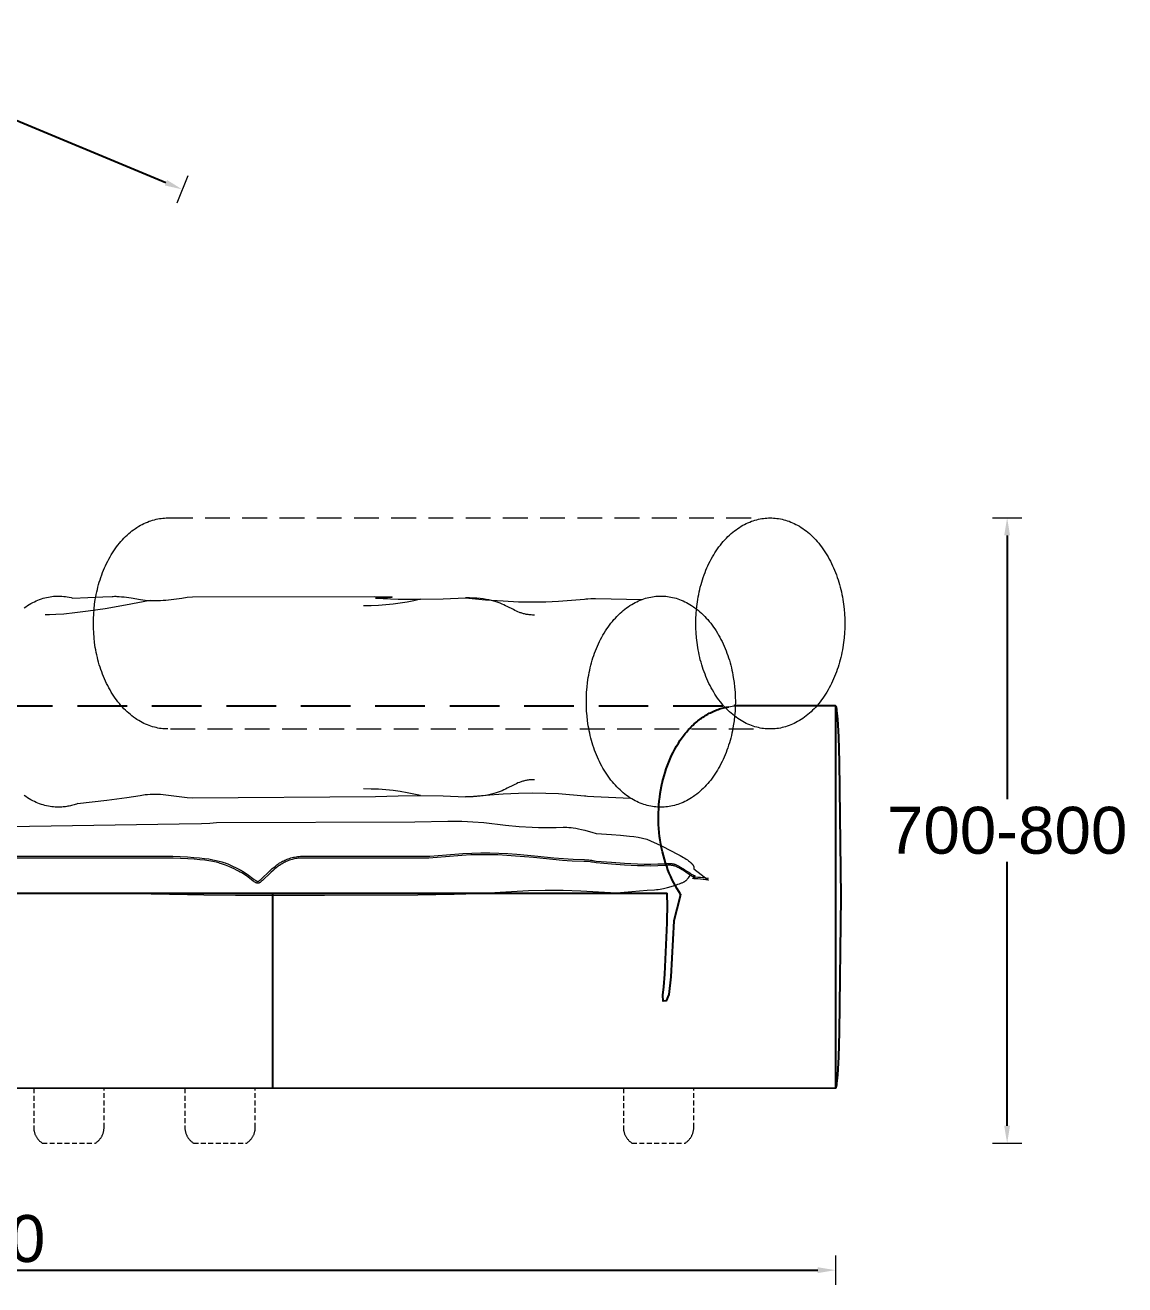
# Model space of a CAD drawing. Header units: millimetres. Extents: x 6668 to 47386, y -6732 to 35544.
# Drawn here: x 36919 to 38326, y -6042 to -4431 of the extents above; entities that cross this region are included whole.
import ezdxf

# ---------------------------------------------------------------- set-up
doc = ezdxf.new("R2010")
doc.units = ezdxf.units.MM
doc.linetypes.add('NASCOSTA', pattern=[9.525, 6.35, -3.175])
doc.layers.add('_ARREDO', color=7, linetype='Continuous')
for name, color, linetype, lineweight in [('_CUSCINO SEDUTA', 8, 'Continuous', 9), ('_PIEDINI', 3, 'NASCOSTA', 9), ('_QUOTE', 1, 'Continuous', 9), ('_RULLO', 8, 'Continuous', 9)]:
    doc.layers.add(name, color=color, linetype=linetype, lineweight=lineweight)
doc.styles.get("Standard").update_dxf_attribs({"font": 'arial.ttf'})
doc.dimstyles.new('1_1', dxfattribs={"dimscale": 15, "dimtxt": 4, "dimasz": 1.5, "dimexe": 1.25, "dimexo": 2, "dimtad": 1, "dimtih": 1, "dimtoh": 1, "dimdec": 0, "dimtxsty": 'Standard', "dimcen": 2.5, "dimclrd": 256, "dimclre": 256, "dimclrt": 256, "dimadec": 0, "dimazin": 0, "dimtfac": 1, "dimtdec": 0, "dimtmove": 0, "dimatfit": 3, "dimfxl": 1.25, "dimfxlon": 1, "dimlwe": 0, "dimarcsym": 0})

# ---------------------------------------------------------------- blocks, each defined once
blk = doc.blocks.new('*D57')
at = {"layer": '_QUOTE', "lineweight": 0, "transparency": 16777216}
for p, q in [((38156.3, -5061.3), (38193.8, -5061.3)), ((38156.3, -5861.3), (38193.8, -5861.3))]:
    blk.add_line(p, q, dxfattribs=at)
at = {"layer": '_QUOTE', "lineweight": -2, "transparency": 16777216}
for p, q in [((38175.1, -5083.8), (38175.1, -5421.3)), ((38175.1, -5838.8), (38175.1, -5501.3))]:
    blk.add_line(p, q, dxfattribs=at)
at = {"layer": '_QUOTE', "transparency": 16777216}
for points in [[(38171.3, -5083.8), (38178.8, -5083.8), (38175.1, -5061.3)], [(38171.3, -5838.8), (38178.8, -5838.8), (38175.1, -5861.3)]]:
    blk.add_solid(points, dxfattribs=at)
at = {"layer": 'Defpoints', "color": 0, "transparency": 16777216}
for p in [(37849.2, -5061.3), (38175.1, -5061.3), (37849.2, -5861.3)]:
    blk.add_point(p, dxfattribs=at)
at = {"layer": '_QUOTE', "transparency": 16777216, "insert": (38175.1, -5461.3), "char_height": 60, "attachment_point": 5}
blk.add_mtext('700-800', dxfattribs=at)
blk = doc.blocks.new('*D58')
at = {"layer": '_QUOTE', "lineweight": 0, "transparency": 16777216}
for p, q in [((35747.6, -6004.8), (35747.6, -6042.3)), ((37955.4, -6004.8), (37955.4, -6042.3))]:
    blk.add_line(p, q, dxfattribs=at)
at = {"layer": '_QUOTE', "lineweight": -2, "transparency": 16777216}
blk.add_line((35770.1, -6023.5), (37932.9, -6023.5), dxfattribs=at)
at = {"layer": '_QUOTE', "transparency": 16777216}
for points in [[(35770.1, -6019.8), (35770.1, -6027.3), (35747.6, -6023.5)], [(37932.9, -6019.8), (37932.9, -6027.3), (37955.4, -6023.5)]]:
    blk.add_solid(points, dxfattribs=at)
at = {"layer": 'Defpoints', "color": 0, "transparency": 16777216}
for p in [(35747.6, -5791.3), (37955.4, -5791.3), (37955.4, -6023.5)]:
    blk.add_point(p, dxfattribs=at)
at = {"layer": '_QUOTE', "transparency": 16777216, "insert": (36851.5, -5983.5), "char_height": 60, "attachment_point": 5}
blk.add_mtext('2200', dxfattribs=at)
blk = doc.blocks.new('*D61')
at = {"layer": '_QUOTE', "lineweight": 0, "transparency": 16777216}
for p, q in [((35640.4, -4007.8), (35626.1, -4042.5)), ((37127.1, -4623.9), (37112.8, -4658.6))]:
    blk.add_line(p, q, dxfattribs=at)
at = {"layer": '_QUOTE', "lineweight": -2, "transparency": 16777216}
for p, q in [((35654, -4033.8), (36280.5, -4293.4)), ((37099.1, -4632.6), (36472.6, -4373))]:
    blk.add_line(p, q, dxfattribs=at)
at = {"layer": '_QUOTE', "transparency": 16777216}
for points in [[(35655.5, -4030.3), (35652.6, -4037.2), (35633.2, -4025.1)], [(37100.6, -4629.2), (37097.7, -4636.1), (37119.9, -4641.2)]]:
    blk.add_solid(points, dxfattribs=at)
at = {"layer": 'Defpoints', "color": 0, "transparency": 16777216}
for p in [(35747.6, -3749.3), (37234.2, -4365.4), (37119.9, -4641.2)]:
    blk.add_point(p, dxfattribs=at)
at = {"layer": '_QUOTE', "transparency": 16777216, "insert": (36376.6, -4333.2), "char_height": 60, "attachment_point": 5}
blk.add_mtext('1600', dxfattribs=at)
blk = doc.blocks.new('PIEDINO MIAMI SOFT_PANAMA H7CM')
at = {"color": 0, "linetype": 'ByBlock', "lineweight": -2}
for points in [[(45, 0), (-45, 0)], [(-45, 0), (-45, -50.4)], [(45, -50.4), (45, 0)], [(-45, -50.4), (-45, -51.2), (-44.9, -52), (-44.8, -52.9), (-44.7, -53.7), (-44.5, -54.5), (-44.4, -55.3), (-44.2, -56.1), (-43.9, -56.9), (-43.7, -57.7), (-43.4, -58.5), (-43.1, -59.3), (-42.7, -60), (-42.4, -60.8), (-42, -61.5), (-41.6, -62.2), (-41.1, -63), (-40.7, -63.6), (-40.2, -64.3), (-39.7, -65), (-39.1, -65.6), (-38.6, -66.2), (-38, -66.8), (-37.4, -67.4), (-36.8, -68), (-36.1, -68.5), (-35.5, -69), (-34.8, -69.5), (-34.1, -70)], [(34.1, -70), (34.8, -69.5), (35.5, -69), (36.1, -68.5), (36.8, -68), (37.4, -67.4), (38, -66.8), (38.6, -66.2), (39.1, -65.6), (39.7, -65), (40.2, -64.3), (40.7, -63.6), (41.1, -63), (41.6, -62.2), (42, -61.5), (42.4, -60.8), (42.7, -60), (43.1, -59.3), (43.4, -58.5), (43.7, -57.7), (43.9, -56.9), (44.2, -56.1), (44.4, -55.3), (44.5, -54.5), (44.7, -53.7), (44.8, -52.9), (44.9, -52), (45, -51.2), (45, -50.4)], [(-34.1, -70), (34.1, -70)]]:
    blk.add_lwpolyline(points, dxfattribs=at)

msp = doc.modelspace()

# ---------------------------------------------------------------- linework, layer by layer
at = {"layer": '_ARREDO', "linetype": 'NASCOSTA', "ltscale": 10}
msp.add_lwpolyline([(35747.6, -5301.6), (37841.8, -5301.6)], dxfattribs=at)
at = {"layer": '_ARREDO'}
for points in [[(37757.4, -5542.7), (37755.1, -5539.2), (37752.9, -5535.7), (37750.8, -5531.9), (37748.7, -5528.1), (37746.7, -5524.1), (37744.8, -5520), (37742.9, -5515.8), (37741.2, -5511.5), (37739.6, -5507), (37738.1, -5502.5), (37736.6, -5497.9), (37735.3, -5493.2), (37734.2, -5488.4), (37733.1, -5483.5), (37732.1, -5478.6), (37731.3, -5473.7), (37730.6, -5468.7), (37730.1, -5463.7), (37729.6, -5458.6), (37729.3, -5453.6), (37729.1, -5448.5), (37729.1, -5443.5), (37729.2, -5438.4), (37729.4, -5433.5), (37729.7, -5428.5), (37730.1, -5423.6), (37730.7, -5418.7), (37731.4, -5414), (37732.1, -5409.2), (37733, -5404.6), (37734, -5400), (37735.1, -5395.6), (37736.3, -5391.2), (37737.6, -5386.8), (37739, -5382.4), (37740.6, -5378.1), (37742.2, -5373.8), (37744, -5369.6), (37745.9, -5365.4), (37747.9, -5361.3), (37750, -5357.3), (37752.2, -5353.4), (37754.5, -5349.6), (37756.9, -5345.8), (37759.5, -5342.3), (37762.1, -5338.8), (37763.4, -5337.1), (37764.8, -5335.4), (37766.2, -5333.8), (37767.6, -5332.2), (37769, -5330.7), (37770.5, -5329.2), (37771.9, -5327.7), (37773.4, -5326.3), (37774.9, -5324.9), (37776.4, -5323.5), (37778, -5322.2), (37779.5, -5320.9), (37781.1, -5319.7), (37782.6, -5318.5), (37784.2, -5317.4), (37785.8, -5316.2), (37787.4, -5315.2), (37789, -5314.2), (37790.7, -5313.2), (37792.3, -5312.2), (37793.9, -5311.3), (37795.6, -5310.5), (37797.2, -5309.7), (37798.9, -5308.9), (37800.6, -5308.2), (37802.2, -5307.5), (37803.9, -5306.9), (37805.6, -5306.3), (37807.2, -5305.7), (37808.9, -5305.2), (37810.6, -5304.8), (37812.2, -5304.3), (37813.9, -5304), (37815.6, -5303.6), (37817.2, -5303.3), (37818.9, -5303.1)], [(37955.4, -5301.6), (37825.6, -5301.6)], [(37955.4, -5301.6), (37841.5, -5301.6)], [(37955.4, -5301.6), (37955.4, -5301.6), (37955.4, -5301.6), (37955.5, -5301.6), (37955.5, -5301.7), (37955.6, -5301.7), (37955.6, -5301.7), (37955.6, -5301.8), (37955.7, -5301.8), (37955.7, -5301.9), (37955.8, -5302), (37955.8, -5302.1), (37955.8, -5302.2), (37955.9, -5302.3), (37955.9, -5302.4), (37956, -5302.5), (37956, -5302.6), (37956.1, -5302.9), (37956.2, -5303.2), (37956.2, -5303.5), (37956.3, -5303.9), (37956.5, -5304.7), (37956.7, -5305.7), (37957, -5308.1), (37957.3, -5311), (37958, -5318.8), (37959.2, -5341.5), (37960.4, -5373.2), (37962.4, -5546.2), (37960.4, -5719.2), (37959.2, -5750.9), (37958, -5773.6), (37957.3, -5781.4), (37957, -5784.3), (37956.7, -5786.7), (37956.5, -5787.7), (37956.3, -5788.5), (37956.2, -5788.9), (37956.2, -5789.2), (37956.1, -5789.5), (37956, -5789.8), (37956, -5789.9), (37955.9, -5790), (37955.9, -5790.1), (37955.8, -5790.2), (37955.8, -5790.3), (37955.8, -5790.4), (37955.7, -5790.5), (37955.7, -5790.6), (37955.6, -5790.6), (37955.6, -5790.7), (37955.6, -5790.7), (37955.5, -5790.7), (37955.5, -5790.8), (37955.4, -5790.8), (37955.4, -5790.8), (37955.4, -5790.8)], [(37955.4, -5301.6), (37955.4, -5791.3)], [(35747.6, -5541.3), (37740.2, -5541.3)], [(37235.2, -5541.3), (37235.2, -5791)], [(37757.4, -5542.7), (37756.4, -5547), (37748.9, -5576.9), (37744.9, -5648.5), (37742.5, -5671.1), (37739, -5679), (37735, -5679.6), (37734.7, -5671.7), (37735.9, -5661.1), (37737.4, -5645.1), (37740.2, -5579.1), (37740.6, -5554.3), (37740.2, -5545.9), (37740.2, -5541.3)], [(37955.4, -5790.8), (35747.6, -5791.3)]]:
    msp.add_lwpolyline(points, dxfattribs=at)
at = {"layer": '_CUSCINO SEDUTA'}
for points in [[(36760.4, -5458.3), (37115.9, -5452.7)], [(37115.9, -5452.7), (37144.6, -5452.1), (37155.3, -5451.6), (37163.7, -5451)], [(37163.7, -5451), (37417.6, -5450.1), (37459.7, -5449.4), (37470.2, -5449.3), (37477.6, -5449.3)], [(37477.6, -5449.3), (37484.6, -5449.5), (37491.6, -5449.9), (37505.6, -5451.1), (37533.6, -5454.3)], [(37533.6, -5454.3), (37550.8, -5455.9), (37567.6, -5456.9), (37575.7, -5457.2), (37583.5, -5457.4), (37590.9, -5457.4), (37598, -5457.3)], [(37598, -5457.3), (37607, -5457), (37609.3, -5457), (37611.8, -5457), (37614.4, -5457.2), (37617.2, -5457.4), (37620.1, -5457.8), (37623.3, -5458.3), (37626.8, -5458.9), (37630.6, -5459.7), (37634.7, -5460.7), (37639.1, -5461.9), (37644, -5463.2), (37649.2, -5464.9)], [(37649.2, -5464.9), (37649.2, -5464.9), (37649.2, -5464.9), (37649.2, -5464.9), (37649.3, -5464.9), (37649.3, -5464.9), (37649.3, -5464.9), (37649.3, -5464.9), (37649.3, -5464.9), (37649.3, -5464.9), (37649.3, -5464.9), (37649.3, -5464.9), (37649.3, -5464.9), (37649.3, -5464.9), (37649.4, -5464.9), (37649.4, -5464.9), (37649.5, -5464.9), (37649.6, -5464.9), (37649.6, -5464.9), (37649.6, -5464.9), (37649.7, -5464.9), (37649.7, -5464.9), (37649.7, -5464.9), (37649.7, -5464.9)], [(37649.7, -5464.9), (37668.9, -5466.2)], [(37668.9, -5466.2), (37680.5, -5467.1), (37691.9, -5468.3), (37697.5, -5469), (37703.1, -5469.9), (37708.6, -5470.9), (37714, -5472.1)], [(37714, -5472.1), (37714, -5472.1), (37714, -5472.1), (37714, -5472.1), (37714, -5472.1), (37714, -5472.1), (37714, -5472.1), (37714, -5472.1), (37714, -5472.1), (37714, -5472.1), (37714, -5472.1), (37714, -5472.1), (37714, -5472.1), (37714, -5472.1), (37714, -5472.1)], [(37714, -5472.1), (37731.9, -5480.5), (37746, -5487.4), (37751.7, -5490.4), (37756.7, -5493.1), (37760.9, -5495.6), (37762.8, -5496.7), (37764.5, -5497.8), (37766, -5498.8), (37767.4, -5499.8), (37768.6, -5500.7), (37769.2, -5501.2), (37769.7, -5501.6), (37770.2, -5502), (37770.7, -5502.4), (37771.1, -5502.9), (37771.5, -5503.3), (37771.9, -5503.7), (37772.2, -5504), (37772.4, -5504.2), (37772.5, -5504.4), (37772.7, -5504.6), (37772.8, -5504.8), (37773, -5505), (37773.1, -5505.2), (37773.2, -5505.3), (37773.3, -5505.5), (37773.4, -5505.7), (37773.5, -5505.9), (37773.6, -5506), (37773.7, -5506.2), (37773.8, -5506.4), (37773.9, -5506.6), (37773.9, -5506.7), (37774, -5506.9), (37774, -5507.1), (37774.1, -5507.2), (37774.1, -5507.4), (37774.2, -5507.6), (37774.2, -5507.7), (37774.3, -5507.9), (37774.3, -5508.1), (37774.3, -5508.2), (37774.3, -5508.4), (37774.3, -5508.5), (37774.3, -5508.7), (37774.4, -5508.9), (37774.4, -5509), (37774.3, -5509.2), (37774.3, -5509.3), (37774.3, -5509.5), (37774.3, -5509.7), (37774.3, -5509.8), (37774.3, -5510), (37774.2, -5510.1)], [(36084.1, -5494), (36768.6, -5494), (37084.6, -5494)], [(37084.6, -5494), (37107.8, -5494.2), (37126.7, -5495), (37134.7, -5495.5), (37141.8, -5496.2), (37148.2, -5496.9), (37153.8, -5497.6), (37159, -5498.5), (37163.3, -5499.4), (37165.2, -5499.8), (37167.1, -5500.3), (37168.7, -5500.7), (37170.4, -5501.2), (37171.8, -5501.7), (37173.3, -5502.2), (37174.6, -5502.6), (37175.8, -5503.1), (37178.1, -5504), (37183.5, -5506.4), (37189.7, -5509.2), (37192.4, -5510.6), (37194.7, -5511.8), (37196.9, -5513.1), (37199, -5514.3), (37200.9, -5515.6), (37202.9, -5517), (37212, -5523.8), (37212.7, -5524.3), (37213.3, -5524.8), (37213.9, -5525.1), (37214.2, -5525.3), (37214.5, -5525.5), (37214.7, -5525.6), (37214.9, -5525.7), (37215.2, -5525.8), (37215.4, -5525.9), (37215.6, -5526), (37215.6, -5526), (37215.7, -5526.1), (37215.8, -5526.1), (37215.9, -5526.1), (37216, -5526.1), (37216.1, -5526.2), (37216.1, -5526.2), (37216.2, -5526.2), (37216.3, -5526.2), (37216.3, -5526.2), (37216.4, -5526.2), (37216.4, -5526.2), (37216.5, -5526.2), (37216.5, -5526.2), (37216.6, -5526.3), (37216.6, -5526.3), (37216.7, -5526.3), (37216.7, -5526.3), (37216.8, -5526.3), (37216.8, -5526.2), (37216.8, -5526.2), (37216.9, -5526.2), (37216.9, -5526.2), (37217, -5526.2), (37217, -5526.2), (37217, -5526.2), (37217.1, -5526.2), (37217.1, -5526.2), (37217.2, -5526.2), (37217.2, -5526.2), (37217.3, -5526.1), (37217.3, -5526.1), (37217.4, -5526.1), (37217.4, -5526.1), (37217.5, -5526.1), (37217.5, -5526), (37217.6, -5526), (37217.6, -5526), (37217.7, -5525.9), (37217.8, -5525.9), (37217.9, -5525.8), (37218, -5525.7), (37218.2, -5525.6), (37218.3, -5525.5), (37218.5, -5525.4), (37218.8, -5525.1), (37219.2, -5524.8), (37219.5, -5524.6), (37220.4, -5523.7), (37231.9, -5512.7), (37235.1, -5509.8), (37236.9, -5508.3), (37239, -5506.6), (37240, -5505.8), (37241.1, -5505), (37242.2, -5504.3), (37243.3, -5503.5), (37244.5, -5502.7), (37245.8, -5502), (37247, -5501.2), (37248.3, -5500.5), (37249.7, -5499.8), (37251.1, -5499.2), (37252.5, -5498.5), (37253.9, -5497.9), (37255.4, -5497.4), (37257, -5496.8), (37258.6, -5496.3), (37260.3, -5495.9), (37262, -5495.4), (37263.7, -5495.1), (37265.5, -5494.7), (37267.3, -5494.5), (37269.2, -5494.3), (37271.2, -5494.1), (37273.2, -5494), (37275.2, -5494)], [(37275.2, -5494), (37436.7, -5494)], [(37477.6, -5493), (37456.5, -5494.8), (37445.9, -5495.7), (37435.3, -5496.4)], [(37436.7, -5494), (37447.3, -5493.3), (37457.8, -5492.4), (37478.9, -5490.5)], [(37569.3, -5495.8), (37546.4, -5493.8), (37535, -5493), (37523.5, -5492.5), (37512, -5492.2), (37500.5, -5492.1), (37489.1, -5492.4), (37477.6, -5493)], [(37478.9, -5490.5), (37490.4, -5490), (37501.8, -5489.7), (37513.3, -5489.7), (37524.8, -5490.1), (37536.3, -5490.6), (37547.8, -5491.4), (37570.7, -5493.4)], [(37570.7, -5493.4), (37595.3, -5496), (37607.5, -5497.1), (37613.7, -5497.5), (37619.8, -5497.8)], [(37084.6, -5496.4), (36769.1, -5496.4), (36085.5, -5496.4)], [(37274.2, -5496.4), (37272.3, -5496.4), (37270.5, -5496.5), (37268.7, -5496.7), (37266.9, -5496.9), (37265.2, -5497.2), (37263.5, -5497.5), (37261.9, -5497.8), (37260.3, -5498.2), (37258.7, -5498.7), (37257.2, -5499.2), (37255.7, -5499.7), (37254.3, -5500.3), (37252.9, -5500.9), (37251.6, -5501.5), (37250.3, -5502.2), (37249, -5502.9), (37247.7, -5503.6), (37246.5, -5504.3), (37245.4, -5505), (37244.3, -5505.8), (37243.2, -5506.5), (37242.1, -5507.3), (37240.1, -5508.8), (37238.2, -5510.3), (37236.5, -5511.8), (37233.3, -5514.7), (37222.4, -5525.2), (37221.4, -5526.1), (37220.9, -5526.5), (37220.5, -5526.9), (37220.1, -5527.2), (37219.9, -5527.4), (37219.7, -5527.5), (37219.5, -5527.7), (37219.3, -5527.8), (37219.1, -5527.9), (37218.9, -5528), (37218.8, -5528.1), (37218.7, -5528.1), (37218.6, -5528.2), (37218.5, -5528.2), (37218.4, -5528.3), (37218.3, -5528.3), (37218.2, -5528.4), (37218.1, -5528.4), (37218, -5528.4), (37217.9, -5528.5), (37217.8, -5528.5), (37217.7, -5528.5), (37217.6, -5528.6), (37217.5, -5528.6), (37217.4, -5528.6), (37217.3, -5528.6), (37217.2, -5528.6), (37217.1, -5528.6), (37217, -5528.7), (37216.9, -5528.7), (37216.8, -5528.7), (37216.6, -5528.7), (37216.5, -5528.7), (37216.4, -5528.7), (37216.3, -5528.7), (37216.2, -5528.6), (37216.1, -5528.6), (37216, -5528.6), (37215.9, -5528.6), (37215.7, -5528.6), (37215.6, -5528.5), (37215.5, -5528.5), (37215.4, -5528.5), (37215.3, -5528.4), (37215.1, -5528.4), (37215, -5528.4), (37214.9, -5528.3), (37214.7, -5528.3), (37214.5, -5528.2), (37214.2, -5528), (37213.9, -5527.9), (37213.6, -5527.8), (37213.3, -5527.6), (37213, -5527.4), (37212.7, -5527.2), (37212, -5526.8), (37211.3, -5526.3), (37210.6, -5525.8), (37202, -5519.3), (37200.1, -5518), (37198.2, -5516.7), (37196.3, -5515.5), (37194.1, -5514.3), (37191.8, -5513), (37189.3, -5511.7), (37186.4, -5510.3), (37179.5, -5507.2), (37177.5, -5506.4), (37175.3, -5505.5), (37172.8, -5504.6), (37171.5, -5504.1), (37170, -5503.6), (37168.5, -5503.2), (37166.8, -5502.7), (37165.1, -5502.3), (37163.2, -5501.8), (37161.1, -5501.4), (37158.9, -5500.9), (37154.1, -5500.1), (37148.6, -5499.3), (37142.3, -5498.6), (37135.1, -5498), (37127.1, -5497.4), (37108.1, -5496.7), (37084.6, -5496.4)], [(37435.3, -5496.4), (37274.2, -5496.4)], [(37618.5, -5500.2), (37612.3, -5499.9), (37606.2, -5499.5), (37593.9, -5498.4), (37569.3, -5495.8)], [(37649.2, -5502.4), (37647.3, -5502), (37645.3, -5501.7), (37643.4, -5501.5), (37641.5, -5501.3), (37637.7, -5500.9), (37633.8, -5500.7), (37618.5, -5500.2)], [(37619.8, -5497.8), (37634.5, -5498.3), (37638.2, -5498.6), (37640, -5498.8), (37641.9, -5499), (37643.7, -5499.2), (37645.5, -5499.5), (37647.4, -5499.9), (37649.2, -5500.3)], [(37649.2, -5500.3), (37668.9, -5501.7)], [(37668.9, -5504.1), (37649.2, -5502.4)], [(37668.9, -5501.7), (37685.6, -5503), (37702.4, -5503.9), (37710.9, -5504.1), (37719.4, -5504.2), (37728.1, -5504), (37736.8, -5503.6)], [(37736.8, -5506), (37728.1, -5506.4), (37719.4, -5506.6), (37710.9, -5506.5), (37702.4, -5506.3), (37685.6, -5505.4), (37668.9, -5504.1)], [(37736.8, -5503.6), (37739.6, -5503.4), (37741, -5503.4), (37742.4, -5503.3), (37743.7, -5503.3), (37744.4, -5503.3), (37745.1, -5503.4), (37745.7, -5503.4), (37746.3, -5503.5), (37747, -5503.6), (37747.6, -5503.7)], [(37747.6, -5506), (37747.3, -5506), (37747, -5505.9), (37746.3, -5505.8), (37745.7, -5505.8), (37745.1, -5505.7), (37744.4, -5505.7), (37743.7, -5505.7), (37742.4, -5505.7), (37741, -5505.7), (37739.6, -5505.8), (37736.8, -5506)], [(37747.6, -5503.7), (37747.9, -5503.8), (37748.3, -5503.8), (37748.6, -5503.9), (37748.9, -5504), (37749.3, -5504.1), (37749.6, -5504.2), (37749.9, -5504.3), (37750.2, -5504.4), (37750.9, -5504.7), (37751.5, -5504.9), (37752.1, -5505.2), (37752.7, -5505.5), (37753.3, -5505.8), (37753.9, -5506.1), (37755, -5506.7), (37757.3, -5508.1)], [(37757.3, -5510.4), (37755, -5509.1), (37753.9, -5508.4), (37753.3, -5508.1), (37752.7, -5507.8), (37752.1, -5507.5), (37751.5, -5507.3), (37750.9, -5507), (37750.2, -5506.8), (37749.6, -5506.5), (37749.3, -5506.4), (37748.9, -5506.3), (37748.6, -5506.3), (37748.3, -5506.2), (37747.9, -5506.1), (37747.6, -5506)], [(37757.3, -5508.1), (37762.2, -5511.1), (37764.5, -5512.6), (37766.9, -5514.1)], [(37748.1, -5531.8), (37752.1, -5530.6), (37754, -5530), (37756, -5529.4), (37756.9, -5529), (37757.8, -5528.7), (37758.7, -5528.3), (37759.5, -5527.9), (37760.4, -5527.5), (37761.2, -5527.1), (37761.6, -5526.9), (37761.9, -5526.7), (37762.3, -5526.4), (37762.7, -5526.2)], [(37766.9, -5516.4), (37764.5, -5514.9), (37762.2, -5513.4), (37757.3, -5510.4)], [(37762.7, -5526.2), (37763, -5526), (37763.3, -5525.8), (37763.6, -5525.6), (37763.8, -5525.4), (37764.1, -5525.2), (37764.4, -5525), (37764.6, -5524.7), (37764.9, -5524.5), (37765.4, -5524.1), (37765.9, -5523.6), (37766.3, -5523.1), (37766.8, -5522.6), (37767.2, -5522.1), (37767.6, -5521.6), (37768.4, -5520.6), (37769.9, -5518.5)], [(37766.9, -5514.1), (37769, -5515.5), (37770.1, -5516.3), (37771.2, -5517), (37771.8, -5517.3), (37772.3, -5517.6), (37772.9, -5517.9), (37773.5, -5518.2), (37774.1, -5518.5), (37774.5, -5518.6), (37774.8, -5518.7), (37775.1, -5518.9), (37775.4, -5519), (37775.8, -5519.1), (37776.1, -5519.2)], [(37776.1, -5521.5), (37775.8, -5521.4), (37775.4, -5521.3), (37775.1, -5521.2), (37774.8, -5521.1), (37774.1, -5520.8), (37773.5, -5520.5), (37772.9, -5520.3), (37772.3, -5519.9), (37771.8, -5519.6), (37771.2, -5519.3), (37770.1, -5518.6), (37769, -5517.9), (37766.9, -5516.4)], [(37776.1, -5519.2), (37775.1, -5519.4), (37774.6, -5519.5), (37774.3, -5519.6), (37774, -5519.7), (37773.8, -5519.7), (37773.7, -5519.7), (37773.6, -5519.8), (37773.5, -5519.8), (37773.5, -5519.8), (37773.4, -5519.9), (37773.4, -5519.9), (37773.4, -5519.9), (37773.3, -5519.9), (37773.3, -5519.9), (37773.3, -5519.9), (37773.3, -5519.9), (37773.3, -5519.9), (37773.3, -5519.9), (37773.3, -5520), (37773.3, -5520), (37773.2, -5520), (37773.2, -5520), (37773.2, -5520), (37773.2, -5520), (37773.2, -5520), (37773.2, -5520), (37773.2, -5520), (37773.2, -5520), (37773.2, -5520), (37773.2, -5520), (37773.2, -5520), (37773.2, -5520), (37773.2, -5520.1), (37773.2, -5520.1), (37773.2, -5520.1), (37773.2, -5520.1), (37773.2, -5520.1), (37773.2, -5520.1), (37773.2, -5520.1), (37773.2, -5520.1), (37773.2, -5520.1), (37773.2, -5520.1), (37773.2, -5520.1), (37773.2, -5520.1), (37773.2, -5520.1), (37773.2, -5520.1), (37773.2, -5520.1), (37773.3, -5520.1), (37773.3, -5520.2), (37773.3, -5520.2), (37773.3, -5520.2), (37773.3, -5520.2), (37773.3, -5520.2), (37773.3, -5520.2), (37773.3, -5520.2), (37773.4, -5520.2), (37773.4, -5520.2), (37773.4, -5520.2), (37773.5, -5520.2), (37773.5, -5520.2), (37773.5, -5520.2), (37773.6, -5520.3), (37773.7, -5520.3), (37773.8, -5520.3), (37773.9, -5520.3), (37774.1, -5520.4), (37774.7, -5520.4), (37776.1, -5520.5), (37779.3, -5520.7)], [(37779.3, -5523.1), (37776.1, -5522.9), (37774.7, -5522.8), (37774.1, -5522.7), (37773.9, -5522.7), (37773.8, -5522.7), (37773.7, -5522.6), (37773.6, -5522.6), (37773.5, -5522.6), (37773.5, -5522.6), (37773.5, -5522.6), (37773.4, -5522.6), (37773.4, -5522.6), (37773.4, -5522.6), (37773.3, -5522.6), (37773.3, -5522.5), (37773.3, -5522.5), (37773.3, -5522.5), (37773.3, -5522.5), (37773.3, -5522.5), (37773.3, -5522.5), (37773.3, -5522.5), (37773.3, -5522.5), (37773.2, -5522.5), (37773.2, -5522.5), (37773.2, -5522.5), (37773.2, -5522.5), (37773.2, -5522.5), (37773.2, -5522.5), (37773.2, -5522.5), (37773.2, -5522.5), (37773.2, -5522.5), (37773.2, -5522.4), (37773.2, -5522.4), (37773.2, -5522.4), (37773.2, -5522.4), (37773.2, -5522.4), (37773.2, -5522.4), (37773.2, -5522.4), (37773.2, -5522.4), (37773.2, -5522.4), (37773.2, -5522.4), (37773.2, -5522.4), (37773.2, -5522.4), (37773.2, -5522.4), (37773.2, -5522.4), (37773.2, -5522.3), (37773.2, -5522.3), (37773.2, -5522.3), (37773.2, -5522.3), (37773.3, -5522.3), (37773.3, -5522.3), (37773.3, -5522.3), (37773.3, -5522.3), (37773.3, -5522.3), (37773.3, -5522.3), (37773.3, -5522.3), (37773.3, -5522.3), (37773.4, -5522.2), (37773.4, -5522.2), (37773.4, -5522.2), (37773.5, -5522.2), (37773.5, -5522.2), (37773.6, -5522.1), (37773.7, -5522.1), (37773.8, -5522.1), (37774, -5522), (37774.3, -5521.9), (37774.6, -5521.8), (37775.1, -5521.8), (37776.1, -5521.5)], [(37774.2, -5510.1), (37793.2, -5524.5)], [(37779.3, -5520.7), (37782.9, -5521), (37786.4, -5521.3), (37793.2, -5522.1)], [(37793.2, -5524.5), (37786.4, -5523.7), (37782.9, -5523.3), (37779.3, -5523.1)], [(36759.8, -5540.4), (37057.3, -5541.6), (37126.5, -5543)], [(37126.5, -5543), (37129.6, -5543.1), (37134.3, -5543.2), (37147.6, -5543.5), (37187.9, -5543.9), (37301.9, -5544.1), (37421.1, -5543.5), (37467.9, -5542.8), (37498.1, -5541.9)], [(37498.1, -5541.9), (37541.2, -5539.2), (37562.7, -5538), (37584.3, -5537.4)], [(37584.3, -5537.4), (37607.1, -5537.5), (37629.9, -5538.3), (37675.5, -5540.8)], [(37675.5, -5540.8), (37714.7, -5537.5)], [(37714.7, -5537.5), (37724.2, -5536.9), (37726.6, -5536.7), (37728.9, -5536.5), (37731.2, -5536.1), (37733.5, -5535.8)], [(37733.5, -5535.8), (37735.4, -5535.4), (37737.2, -5534.9), (37739, -5534.5), (37740.8, -5534), (37748.1, -5531.8)]]:
    msp.add_lwpolyline(points, dxfattribs=at)
at = {"layer": '_RULLO', "linetype": 'NASCOSTA', "ltscale": 5}
for points in [[(37101.5, -5331.3), (37099.4, -5331.3), (37097.3, -5331.2), (37095.1, -5331), (37092.9, -5330.8), (37090.8, -5330.5), (37088.6, -5330.1), (37086.4, -5329.6), (37084.2, -5329.1), (37081.9, -5328.5), (37079.7, -5327.8), (37077.5, -5327), (37075.3, -5326.1), (37073.1, -5325.2), (37070.8, -5324.2), (37068.6, -5323.1), (37066.4, -5321.9), (37064.2, -5320.6), (37062, -5319.2), (37059.9, -5317.8), (37057.7, -5316.3), (37055.6, -5314.6), (37053.5, -5313), (37051.4, -5311.2), (37049.4, -5309.3), (37047.3, -5307.4), (37045.3, -5305.4), (37043.4, -5303.3), (37041.4, -5301.1), (37039.5, -5298.9), (37037.7, -5296.6), (37035.9, -5294.2), (37034.1, -5291.8), (37032.4, -5289.3), (37030.7, -5286.7), (37029.1, -5284.1), (37027.5, -5281.4), (37026, -5278.7), (37024.5, -5275.9), (37023.1, -5273.1), (37021.7, -5270.2), (37020.4, -5267.3), (37019.2, -5264.3), (37018, -5261.4), (37016.9, -5258.3), (37015.8, -5255.3), (37014.8, -5252.2), (37013.8, -5249.1), (37012.9, -5246), (37012.1, -5242.9), (37011.3, -5239.8), (37010.6, -5236.6), (37009.9, -5233.5), (37009.3, -5230.3), (37008.7, -5227.2), (37007.8, -5220.9), (37007.1, -5214.7), (37006.6, -5208.5), (37006.3, -5202.4), (37006.2, -5196.3), (37006.3, -5190.3), (37006.6, -5184.2), (37007.1, -5178), (37007.8, -5171.8), (37008.7, -5165.5), (37009.3, -5162.3), (37009.9, -5159.2), (37010.6, -5156), (37011.3, -5152.9), (37012.1, -5149.8), (37012.9, -5146.6), (37013.8, -5143.5), (37014.8, -5140.4), (37015.8, -5137.4), (37016.9, -5134.3), (37018, -5131.3), (37019.2, -5128.3), (37020.4, -5125.4), (37021.7, -5122.5), (37023.1, -5119.6), (37024.5, -5116.8), (37026, -5114), (37027.5, -5111.2), (37029.1, -5108.6), (37030.7, -5105.9), (37032.4, -5103.4), (37034.1, -5100.9), (37035.9, -5098.4), (37037.7, -5096.1), (37039.5, -5093.8), (37041.4, -5091.5), (37043.4, -5089.4), (37045.3, -5087.3), (37047.3, -5085.3), (37049.4, -5083.3), (37051.4, -5081.5), (37053.5, -5079.7), (37055.6, -5078), (37057.7, -5076.4), (37059.9, -5074.9), (37062, -5073.5), (37064.2, -5072.1), (37066.4, -5070.8), (37068.6, -5069.6), (37070.8, -5068.5), (37073.1, -5067.5), (37075.3, -5066.6), (37077.5, -5065.7), (37079.7, -5064.9), (37081.9, -5064.2), (37084.2, -5063.6), (37086.4, -5063.1), (37088.6, -5062.6), (37090.8, -5062.2), (37092.9, -5061.9), (37095.1, -5061.6), (37097.3, -5061.5), (37099.4, -5061.4), (37101.5, -5061.3)], [(37101.5, -5061.3), (37850.8, -5061.3)], [(37850.8, -5331.6), (37101.5, -5331.6)]]:
    msp.add_lwpolyline(points, dxfattribs=at)
msp.add_lwpolyline([(37776.8, -5196.3), (37776.9, -5190.3), (37777.2, -5184.2), (37777.7, -5178), (37778.4, -5171.8), (37779.3, -5165.5), (37779.8, -5162.3), (37780.5, -5159.2), (37781.1, -5156), (37781.8, -5152.9), (37782.6, -5149.8), (37783.5, -5146.6), (37784.4, -5143.5), (37785.3, -5140.4), (37786.3, -5137.4), (37787.4, -5134.3), (37788.6, -5131.3), (37789.7, -5128.3), (37791, -5125.4), (37792.3, -5122.5), (37793.7, -5119.6), (37795.1, -5116.8), (37796.6, -5114), (37798.1, -5111.2), (37799.7, -5108.6), (37801.3, -5105.9), (37803, -5103.4), (37804.7, -5100.9), (37806.5, -5098.4), (37808.3, -5096.1), (37810.1, -5093.8), (37812, -5091.5), (37813.9, -5089.4), (37815.9, -5087.3), (37817.9, -5085.3), (37819.9, -5083.3), (37822, -5081.5), (37824.1, -5079.7), (37826.2, -5078), (37828.3, -5076.4), (37830.4, -5074.9), (37832.6, -5073.5), (37834.8, -5072.1), (37837, -5070.8), (37839.2, -5069.6), (37841.4, -5068.5), (37843.6, -5067.5), (37845.8, -5066.6), (37848.1, -5065.7), (37850.3, -5064.9), (37852.5, -5064.2), (37854.7, -5063.6), (37856.9, -5063.1), (37859.1, -5062.6), (37861.3, -5062.2), (37863.5, -5061.9), (37865.7, -5061.6), (37867.8, -5061.5), (37870, -5061.4), (37872.1, -5061.3), (37874.2, -5061.4), (37876.3, -5061.5), (37878.5, -5061.6), (37880.6, -5061.9), (37882.8, -5062.2), (37885, -5062.6), (37887.2, -5063.1), (37889.4, -5063.6), (37891.6, -5064.2), (37893.8, -5064.9), (37896.1, -5065.7), (37898.3, -5066.6), (37900.5, -5067.5), (37902.7, -5068.5), (37904.9, -5069.6), (37907.1, -5070.8), (37909.3, -5072.1), (37911.5, -5073.5), (37913.7, -5074.9), (37915.8, -5076.4), (37918, -5078), (37920.1, -5079.7), (37922.2, -5081.5), (37924.2, -5083.3), (37926.2, -5085.3), (37928.2, -5087.3), (37930.2, -5089.4), (37932.1, -5091.5), (37934, -5093.8), (37935.9, -5096.1), (37937.7, -5098.4), (37939.5, -5100.9), (37941.2, -5103.4), (37942.8, -5105.9), (37944.5, -5108.6), (37946, -5111.2), (37947.6, -5114), (37949, -5116.8), (37950.5, -5119.6), (37951.8, -5122.5), (37953.1, -5125.4), (37954.4, -5128.3), (37955.6, -5131.3), (37956.7, -5134.3), (37957.8, -5137.4), (37958.8, -5140.4), (37959.8, -5143.5), (37960.7, -5146.6), (37961.5, -5149.8), (37962.3, -5152.9), (37963, -5156), (37963.7, -5159.2), (37964.3, -5162.3), (37964.8, -5165.5), (37965.8, -5171.8), (37966.5, -5178), (37967, -5184.2), (37967.3, -5190.3), (37967.4, -5196.3), (37967.3, -5202.4), (37967, -5208.5), (37966.5, -5214.7), (37965.8, -5220.9), (37964.8, -5227.2), (37964.3, -5230.3), (37963.7, -5233.5), (37963, -5236.6), (37962.3, -5239.8), (37961.5, -5242.9), (37960.7, -5246), (37959.8, -5249.1), (37958.8, -5252.2), (37957.8, -5255.3), (37956.7, -5258.3), (37955.6, -5261.4), (37954.4, -5264.3), (37953.1, -5267.3), (37951.8, -5270.2), (37950.5, -5273.1), (37949, -5275.9), (37947.6, -5278.7), (37946, -5281.4), (37944.5, -5284.1), (37942.8, -5286.7), (37941.2, -5289.3), (37939.5, -5291.8), (37937.7, -5294.2), (37935.9, -5296.6), (37934, -5298.9), (37932.1, -5301.1), (37930.2, -5303.3), (37928.2, -5305.4), (37926.2, -5307.4), (37924.2, -5309.3), (37922.2, -5311.2), (37920.1, -5313), (37918, -5314.6), (37915.8, -5316.3), (37913.7, -5317.8), (37911.5, -5319.2), (37909.3, -5320.6), (37907.1, -5321.9), (37904.9, -5323.1), (37902.7, -5324.2), (37900.5, -5325.2), (37898.3, -5326.1), (37896.1, -5327), (37893.8, -5327.8), (37891.6, -5328.5), (37889.4, -5329.1), (37887.2, -5329.6), (37885, -5330.1), (37882.8, -5330.5), (37880.6, -5330.8), (37878.5, -5331), (37876.3, -5331.2), (37874.2, -5331.3), (37872.1, -5331.3), (37870, -5331.3), (37867.8, -5331.2), (37865.7, -5331), (37863.5, -5330.8), (37861.3, -5330.5), (37859.1, -5330.1), (37856.9, -5329.6), (37854.7, -5329.1), (37852.5, -5328.5), (37850.3, -5327.8), (37848.1, -5327), (37845.8, -5326.1), (37843.6, -5325.2), (37841.4, -5324.2), (37839.2, -5323.1), (37837, -5321.9), (37834.8, -5320.6), (37832.6, -5319.2), (37830.4, -5317.8), (37828.3, -5316.3), (37826.2, -5314.6), (37824.1, -5313), (37822, -5311.2), (37819.9, -5309.3), (37817.9, -5307.4), (37815.9, -5305.4), (37813.9, -5303.3), (37812, -5301.1), (37810.1, -5298.9), (37808.3, -5296.6), (37806.5, -5294.2), (37804.7, -5291.8), (37803, -5289.3), (37801.3, -5286.7), (37799.7, -5284.1), (37798.1, -5281.4), (37796.6, -5278.7), (37795.1, -5275.9), (37793.7, -5273.1), (37792.3, -5270.2), (37791, -5267.3), (37789.7, -5264.3), (37788.6, -5261.4), (37787.4, -5258.3), (37786.3, -5255.3), (37785.3, -5252.2), (37784.4, -5249.1), (37783.5, -5246), (37782.6, -5242.9), (37781.8, -5239.8), (37781.1, -5236.6), (37780.5, -5233.5), (37779.8, -5230.3), (37779.3, -5227.2), (37778.4, -5220.9), (37777.7, -5214.7), (37777.2, -5208.5), (37776.9, -5202.4)], close=True, dxfattribs=at)
at = {"layer": '_RULLO'}
for points in [[(36917.7, -5176.4), (36919.9, -5174.9), (36922, -5173.5), (36924.2, -5172.1), (36926.4, -5170.8), (36928.6, -5169.6), (36930.8, -5168.5), (36933.1, -5167.5), (36935.3, -5166.6), (36937.5, -5165.7), (36939.7, -5164.9), (36941.9, -5164.2), (36944.2, -5163.6), (36946.4, -5163.1), (36948.6, -5162.6), (36950.8, -5162.2), (36952.9, -5161.9), (36955.1, -5161.6), (36957.3, -5161.5), (36959.4, -5161.4), (36961.5, -5161.3), (36963.7, -5161.4), (36966, -5161.5), (36968.3, -5161.7), (36970.6, -5162), (36972.9, -5162.3), (36975.2, -5162.8), (36977.6, -5163.3), (36979.9, -5163.9)], [(37078.7, -5167), (37047.4, -5173), (37021.3, -5177.5), (36999.7, -5180.8), (36982.3, -5182.9), (36968.6, -5184.3), (36958.1, -5184.9), (36950.2, -5185.2), (36944.6, -5185.2)], [(36979.9, -5163.9), (37018.2, -5162.5), (37030.2, -5161.7)], [(37030.2, -5161.7), (37031.7, -5161.7), (37033.2, -5161.6), (37034.8, -5161.6), (37036.3, -5161.7), (37039.3, -5161.8), (37042.4, -5162.1), (37045.4, -5162.4), (37048.4, -5162.8), (37054.5, -5163.7), (37066.6, -5165.7), (37069.6, -5166.1), (37072.6, -5166.5), (37075.7, -5166.8), (37078.7, -5167)], [(37078.7, -5167), (37082.1, -5167.2), (37085.4, -5167.2), (37088.8, -5167.1), (37092.2, -5166.9), (37095.5, -5166.7), (37098.9, -5166.4), (37105.7, -5165.6), (37119.2, -5163.8), (37126, -5162.9), (37132.9, -5162.2)], [(37132.9, -5162.2), (37366.3, -5161.7), (37383.8, -5162.2), (37386.1, -5162.3), (37386.9, -5162.4), (37387.6, -5162.5), (37387.9, -5162.5), (37388.1, -5162.5), (37388.2, -5162.6), (37388.3, -5162.6), (37388.3, -5162.6), (37388.4, -5162.6), (37388.5, -5162.6), (37388.5, -5162.7), (37388.5, -5162.7), (37388.5, -5162.7), (37388.5, -5162.7), (37388.5, -5162.7), (37388.5, -5162.8), (37388.5, -5162.8), (37388.5, -5162.8), (37388.4, -5162.8), (37388.4, -5162.8), (37388.3, -5162.9), (37388.2, -5162.9), (37388.1, -5162.9), (37388, -5162.9), (37387.9, -5162.9), (37387.7, -5163), (37387.4, -5163), (37386.7, -5163.1), (37384.8, -5163.3), (37382.4, -5163.4), (37367.2, -5164)], [(37424.7, -5165.3), (37416.2, -5167.3), (37407.5, -5169), (37398.6, -5170.5), (37389.5, -5171.7), (37380.3, -5172.6), (37371, -5173.3), (37361.5, -5173.7), (37351.8, -5173.8)], [(37367.2, -5164), (37396, -5165.1), (37424.8, -5165.3), (37453.6, -5164.8), (37482.3, -5163.6)], [(37482.3, -5163.6), (37507.9, -5166), (37530.3, -5167.6), (37550.2, -5168.5), (37568.2, -5168.8), (37584.9, -5168.5), (37601.1, -5167.8), (37634.5, -5165.2)], [(37570.7, -5185.7), (37569.2, -5185.6), (37567.8, -5185.6), (37566.4, -5185.5), (37565, -5185.4), (37563.7, -5185.3), (37562.4, -5185.1), (37561.2, -5184.9), (37560, -5184.7), (37558.8, -5184.5), (37557.7, -5184.2), (37556.6, -5183.9), (37555.5, -5183.6), (37554.4, -5183.3), (37553.4, -5182.9), (37552.3, -5182.6), (37551.3, -5182.2), (37549.3, -5181.4), (37547.4, -5180.5), (37545.5, -5179.6), (37543.6, -5178.7), (37535.7, -5174.6), (37533.6, -5173.6), (37531.4, -5172.5), (37529.1, -5171.5), (37526.6, -5170.5), (37524.1, -5169.6), (37521.4, -5168.7), (37518.5, -5167.8), (37515.4, -5167), (37512.2, -5166.3), (37508.7, -5165.6), (37505, -5165), (37501, -5164.5), (37496.7, -5164.1), (37492.2, -5163.8), (37487.4, -5163.6), (37482.3, -5163.6)], [(37634.5, -5165.2), (37636.2, -5164.9), (37637.3, -5164.8), (37638.7, -5164.7), (37642.5, -5164.6), (37648.5, -5164.5), (37708.2, -5165.5)], [(37818.9, -5303.1), (37825.6, -5301.6)], [(37570.7, -5396.2), (37569.2, -5396.2), (37567.8, -5396.2), (37566.4, -5396.3), (37565, -5396.4), (37563.7, -5396.5), (37562.4, -5396.7), (37561.2, -5396.9), (37560, -5397.1), (37558.8, -5397.3), (37557.7, -5397.6), (37556.6, -5397.9), (37555.5, -5398.2), (37554.4, -5398.5), (37553.4, -5398.9), (37552.3, -5399.2), (37551.3, -5399.6), (37549.3, -5400.4), (37547.4, -5401.3), (37545.5, -5402.2), (37543.6, -5403.1), (37535.7, -5407.2), (37533.6, -5408.2), (37531.4, -5409.3), (37529.1, -5410.3), (37526.6, -5411.3), (37524.1, -5412.2), (37521.4, -5413.1), (37518.5, -5414), (37515.4, -5414.8), (37512.2, -5415.5), (37508.7, -5416.2), (37505, -5416.8), (37501, -5417.3), (37496.7, -5417.7), (37492.2, -5418), (37487.4, -5418.2), (37482.3, -5418.3)], [(37424.7, -5416.5), (37416.2, -5414.5), (37407.5, -5412.8), (37398.6, -5411.3), (37389.5, -5410.1), (37380.3, -5409.2), (37371, -5408.5), (37361.5, -5408.1), (37351.8, -5408)], [(37482.3, -5418.3), (37507.9, -5415.9), (37530.3, -5414.2), (37550.2, -5413.3), (37568.2, -5413), (37584.9, -5413.3), (37601.1, -5414), (37634.5, -5416.7)], [(36986.2, -5426.7), (36984.7, -5427.3), (36983.1, -5427.8), (36981.5, -5428.3), (36979.9, -5428.8), (36978.4, -5429.2), (36976.8, -5429.6), (36975.2, -5429.9), (36973.7, -5430.2), (36972.1, -5430.5), (36970.6, -5430.7), (36969.1, -5430.9), (36967.5, -5431.1), (36966, -5431.2), (36964.5, -5431.3), (36963, -5431.3), (36961.5, -5431.3), (36959.4, -5431.3), (36957.3, -5431.2), (36955.1, -5431), (36952.9, -5430.8), (36950.8, -5430.5), (36948.6, -5430.1), (36946.4, -5429.6), (36944.2, -5429.1), (36941.9, -5428.5), (36939.7, -5427.8), (36937.5, -5427), (36935.3, -5426.1), (36933.1, -5425.2), (36930.8, -5424.2), (36928.6, -5423.1), (36926.4, -5421.9), (36924.2, -5420.6), (36922, -5419.2), (36919.9, -5417.8), (36917.7, -5416.3)], [(36985.8, -5426.8), (37023.6, -5422.5), (37048.9, -5418.9), (37065.9, -5416.2), (37072.5, -5415.3), (37075.6, -5415), (37078.7, -5414.8)], [(37078.7, -5414.8), (37082.1, -5414.7), (37085.4, -5414.6), (37088.8, -5414.7), (37092.2, -5414.9), (37095.5, -5415.1), (37098.9, -5415.4), (37105.7, -5416.2), (37119.2, -5418), (37126, -5418.9), (37132.9, -5419.6)], [(37132.9, -5419.6), (37367.2, -5417.8)], [(37367.2, -5417.8), (37396, -5416.7), (37424.8, -5416.5), (37453.6, -5417), (37482.3, -5418.3)], [(37634.5, -5416.7), (37636.2, -5416.9), (37638.4, -5417.1), (37646.6, -5417.7), (37693.4, -5420)]]:
    msp.add_lwpolyline(points, dxfattribs=at)
msp.add_lwpolyline([(37636.8, -5296.3), (37636.9, -5290.3), (37637.2, -5284.2), (37637.7, -5278), (37638.4, -5271.8), (37639.3, -5265.5), (37639.8, -5262.3), (37640.4, -5259.2), (37641.1, -5256), (37641.8, -5252.9), (37642.6, -5249.8), (37643.5, -5246.6), (37644.4, -5243.5), (37645.3, -5240.4), (37646.3, -5237.4), (37647.4, -5234.3), (37648.6, -5231.3), (37649.7, -5228.3), (37651, -5225.4), (37652.3, -5222.5), (37653.7, -5219.6), (37655.1, -5216.8), (37656.6, -5214), (37658.1, -5211.2), (37659.7, -5208.6), (37661.3, -5205.9), (37663, -5203.4), (37664.7, -5200.9), (37666.4, -5198.4), (37668.3, -5196.1), (37670.1, -5193.8), (37672, -5191.5), (37673.9, -5189.4), (37675.9, -5187.3), (37677.9, -5185.3), (37679.9, -5183.3), (37682, -5181.5), (37684.1, -5179.7), (37686.2, -5178), (37688.3, -5176.4), (37690.4, -5174.9), (37692.6, -5173.5), (37694.8, -5172.1), (37697, -5170.8), (37699.2, -5169.6), (37701.4, -5168.5), (37703.6, -5167.5), (37705.8, -5166.6), (37708.1, -5165.7), (37710.3, -5164.9), (37712.5, -5164.2), (37714.7, -5163.6), (37716.9, -5163.1), (37719.1, -5162.6), (37721.3, -5162.2), (37723.5, -5161.9), (37725.7, -5161.6), (37727.8, -5161.5), (37730, -5161.4), (37732.1, -5161.3), (37734.2, -5161.4), (37736.3, -5161.5), (37738.5, -5161.6), (37740.6, -5161.9), (37742.8, -5162.2), (37745, -5162.6), (37747.2, -5163.1), (37749.4, -5163.6), (37751.6, -5164.2), (37753.8, -5164.9), (37756.1, -5165.7), (37758.3, -5166.6), (37760.5, -5167.5), (37762.7, -5168.5), (37764.9, -5169.6), (37767.1, -5170.8), (37769.3, -5172.1), (37771.5, -5173.5), (37773.7, -5174.9), (37775.8, -5176.4), (37778, -5178), (37780.1, -5179.7), (37782.2, -5181.5), (37784.2, -5183.3), (37786.2, -5185.3), (37788.2, -5187.3), (37790.2, -5189.4), (37792.1, -5191.5), (37794, -5193.8), (37795.9, -5196.1), (37797.7, -5198.4), (37799.4, -5200.9), (37801.2, -5203.4), (37802.8, -5205.9), (37804.5, -5208.6), (37806, -5211.2), (37807.6, -5214), (37809, -5216.8), (37810.5, -5219.6), (37811.8, -5222.5), (37813.1, -5225.4), (37814.4, -5228.3), (37815.6, -5231.3), (37816.7, -5234.3), (37817.8, -5237.4), (37818.8, -5240.4), (37819.8, -5243.5), (37820.7, -5246.6), (37821.5, -5249.8), (37822.3, -5252.9), (37823, -5256), (37823.7, -5259.2), (37824.3, -5262.3), (37824.8, -5265.5), (37825.8, -5271.8), (37826.5, -5278), (37827, -5284.2), (37827.3, -5290.3), (37827.4, -5296.3), (37827.3, -5302.4), (37827, -5308.5), (37826.5, -5314.7), (37825.8, -5320.9), (37824.8, -5327.2), (37824.3, -5330.3), (37823.7, -5333.5), (37823, -5336.6), (37822.3, -5339.8), (37821.5, -5342.9), (37820.7, -5346), (37819.8, -5349.1), (37818.8, -5352.2), (37817.8, -5355.3), (37816.7, -5358.3), (37815.6, -5361.4), (37814.4, -5364.3), (37813.1, -5367.3), (37811.8, -5370.2), (37810.5, -5373.1), (37809, -5375.9), (37807.6, -5378.7), (37806, -5381.4), (37804.5, -5384.1), (37802.8, -5386.7), (37801.2, -5389.3), (37799.4, -5391.8), (37797.7, -5394.2), (37795.9, -5396.6), (37794, -5398.9), (37792.1, -5401.1), (37790.2, -5403.3), (37788.2, -5405.4), (37786.2, -5407.4), (37784.2, -5409.3), (37782.2, -5411.2), (37780.1, -5413), (37778, -5414.6), (37775.8, -5416.3), (37773.7, -5417.8), (37771.5, -5419.2), (37769.3, -5420.6), (37767.1, -5421.9), (37764.9, -5423.1), (37762.7, -5424.2), (37760.5, -5425.2), (37758.3, -5426.1), (37756.1, -5427), (37753.8, -5427.8), (37751.6, -5428.5), (37749.4, -5429.1), (37747.2, -5429.6), (37745, -5430.1), (37742.8, -5430.5), (37740.6, -5430.8), (37738.5, -5431), (37736.3, -5431.2), (37734.2, -5431.3), (37732.1, -5431.3), (37730, -5431.3), (37727.8, -5431.2), (37725.7, -5431), (37723.5, -5430.8), (37721.3, -5430.5), (37719.1, -5430.1), (37716.9, -5429.6), (37714.7, -5429.1), (37712.5, -5428.5), (37710.3, -5427.8), (37708.1, -5427), (37705.8, -5426.1), (37703.6, -5425.2), (37701.4, -5424.2), (37699.2, -5423.1), (37697, -5421.9), (37694.8, -5420.6), (37692.6, -5419.2), (37690.4, -5417.8), (37688.3, -5416.3), (37686.2, -5414.6), (37684.1, -5413), (37682, -5411.2), (37679.9, -5409.3), (37677.9, -5407.4), (37675.9, -5405.4), (37673.9, -5403.3), (37672, -5401.1), (37670.1, -5398.9), (37668.3, -5396.6), (37666.4, -5394.2), (37664.7, -5391.8), (37663, -5389.3), (37661.3, -5386.7), (37659.7, -5384.1), (37658.1, -5381.4), (37656.6, -5378.7), (37655.1, -5375.9), (37653.7, -5373.1), (37652.3, -5370.2), (37651, -5367.3), (37649.7, -5364.3), (37648.6, -5361.4), (37647.4, -5358.3), (37646.3, -5355.3), (37645.3, -5352.2), (37644.4, -5349.1), (37643.5, -5346), (37642.6, -5342.9), (37641.8, -5339.8), (37641.1, -5336.6), (37640.4, -5333.5), (37639.8, -5330.3), (37639.3, -5327.2), (37638.4, -5320.9), (37637.7, -5314.7), (37637.2, -5308.5), (37636.9, -5302.4)], close=True, dxfattribs=at)

# ---------------------------------------------------------------- block references
at = {"layer": '_PIEDINI'}
for p in [(36974.9, -5791), (37168.3, -5791), (37729.2, -5791)]:
    msp.add_blockref('PIEDINO MIAMI SOFT_PANAMA H7CM', p, dxfattribs=at)

# ---------------------------------------------------------------- dimensions: what is measured, and where the dimension line sits
at = {"layer": '_QUOTE'}
dim = msp.add_aligned_dim(p1=(35747.6, -3749.3), p2=(37234.2, -4365.4), distance=-298.6, text='1600', dimstyle='1_1', dxfattribs=at)
dim.commit()
dim.dimension.update_dxf_attribs({"geometry": '*D61', "text_midpoint": (36376.6, -4333.2)})
dim = msp.add_linear_dim(base=(38175.1, -5061.3), p1=(37849.2, -5861.3), p2=(37849.2, -5061.3), angle=90, text='700-<>', dimstyle='1_1', dxfattribs=at)
dim.commit()
dim.dimension.update_dxf_attribs({"geometry": '*D57', "text_midpoint": (38175.1, -5461.3)})
dim = msp.add_linear_dim(base=(37955.4, -6023.5), p1=(35747.6, -5791.3), p2=(37955.4, -5791.3), text='2200', dimstyle='1_1', dxfattribs=at)
dim.commit()
dim.dimension.update_dxf_attribs({"geometry": '*D58', "text_midpoint": (36851.5, -5983.5)})

doc.saveas('drawing.dxf')
